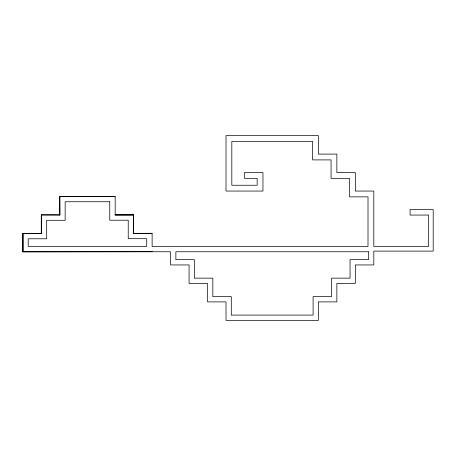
<?xml version="1.0" encoding="UTF-8"?>
<svg xmlns="http://www.w3.org/2000/svg" width="456" height="456" viewBox="0 0 456 456"><rect width="100%" height="100%" fill="white"/><g stroke="black" fill="none" stroke-linecap="round" stroke-linejoin="round"><path stroke-width="0.68" d="M115.066 196.439L59.856 196.439L59.907 215.044M59.747 214.884L41.274 214.884L41.274 233.358M115.066 214.913L133.591 214.861L133.54 233.386L152.013 233.386M59.856 214.993L41.325 214.936L41.382 233.466M115.015 214.964L133.488 214.964L133.488 233.438M133.591 233.335L152.122 233.284L152.122 246.474L368.009 246.474L368.009 196.855L349.535 196.855L349.535 178.376L331.062 178.376L331.062 159.902L312.588 159.902L312.588 141.428L231.819 141.428L231.819 185.25L257.167 185.25L257.167 178.376L244.49 178.376L244.49 172.579L262.964 172.579L262.964 191.053L226.016 191.053L226.016 135.626L318.391 135.626L318.391 154.105L336.864 154.105L336.864 172.579L355.338 172.579L355.338 191.053L373.812 191.053L373.812 246.474L428.566 246.474L428.566 215.067L410.087 215.067L410.087 209.526L433.2 209.526L433.2 251.113L373.812 251.113L373.812 264.947L355.338 264.947L355.338 283.421L336.864 283.421L336.864 301.895L318.391 301.895L318.391 320.374L226.016 320.374L226.016 301.895L207.543 301.895L207.543 283.421L189.069 283.421L189.069 264.947L170.595 264.947L170.595 251.758L22.96 251.678L22.96 233.518M41.325 233.415L22.8 233.358L22.8 251.832L152.013 251.649M22.851 251.78L152.07 251.701M133.648 233.284L133.648 214.804L115.174 214.804L115.174 196.331L59.747 196.331L59.799 214.936M41.433 215.044L41.433 233.518L22.903 233.466L22.903 251.729M109.759 201.746L65.162 201.746L65.162 220.299L46.689 220.299L46.689 238.773L28.209 238.773L28.209 246.417L146.707 246.348L146.707 238.693L128.233 238.693L128.233 220.219L109.759 220.219L109.759 201.746M368.528 251.758L175.873 251.758L175.873 259.669L194.353 259.669L194.353 278.143L212.827 278.143L212.827 296.617L231.3 296.617L231.3 315.09L313.107 315.09L313.107 296.617L331.58 296.617L331.58 278.143L350.054 278.143L350.054 259.669L368.528 259.669L368.528 251.758"/></g></svg>
